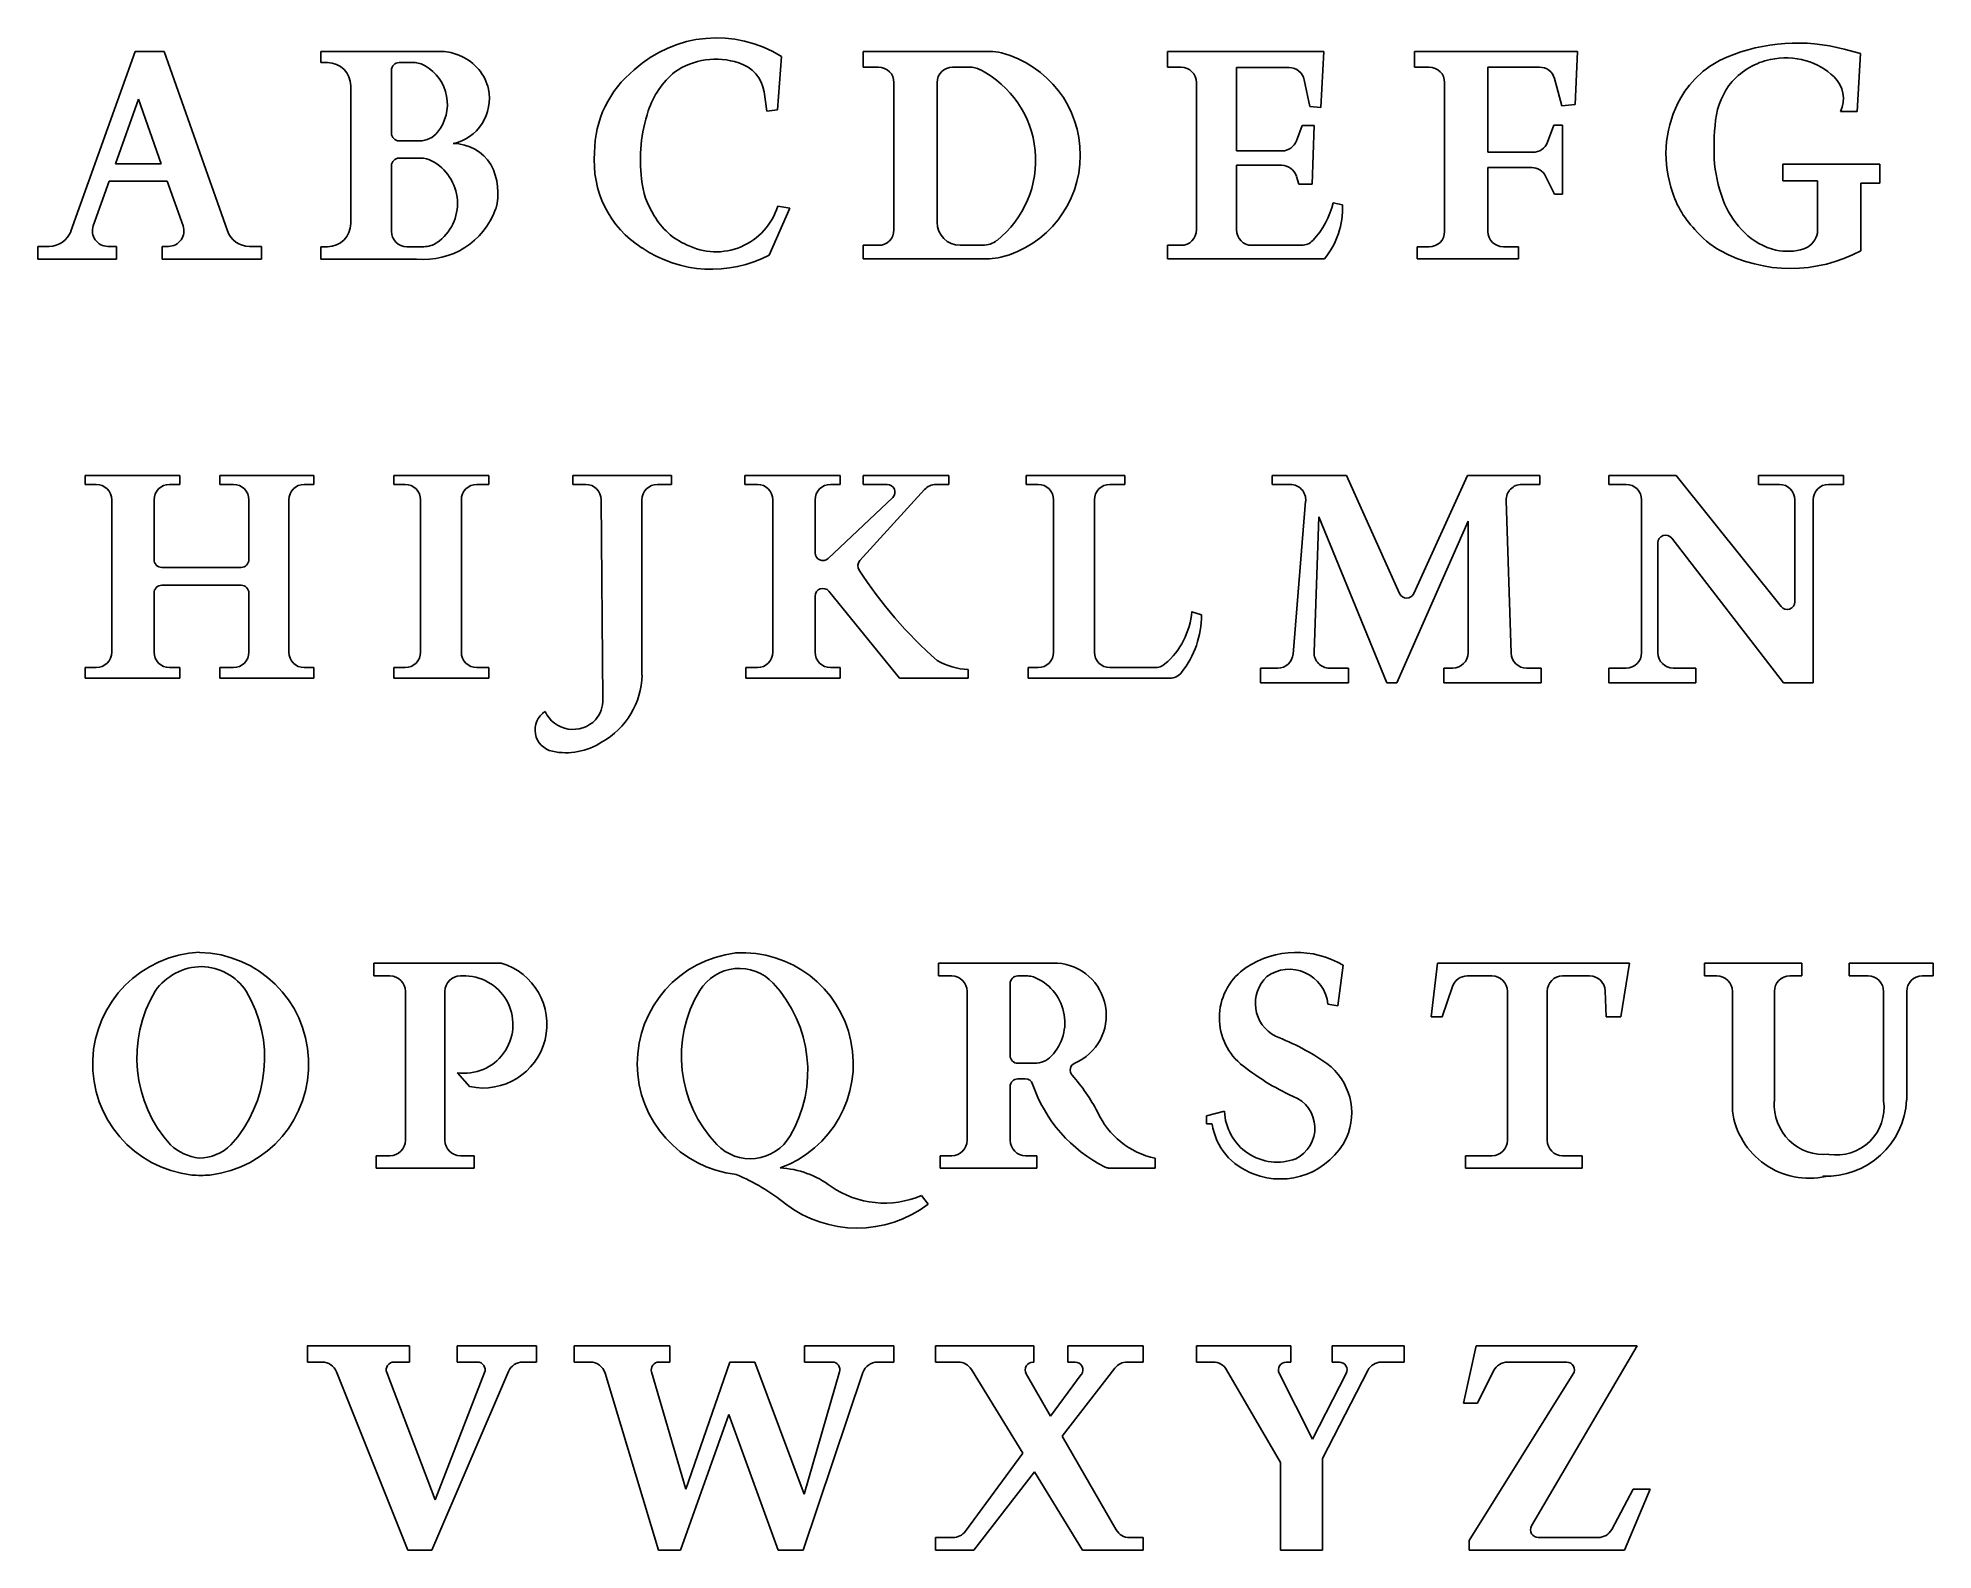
# Model space of a CAD drawing. Header units: millimetres. Extents: x -279 to -34, y 799 to 994.
import ezdxf

# ---------------------------------------------------------------- set-up
doc = ezdxf.new("R2010")
doc.units = ezdxf.units.MM

msp = doc.modelspace()

# ---------------------------------------------------------------- linework, layer by layer
at = {"color": 1}
for p, q in [((-266.82, 992.6), (-275.11, 969.35)), ((-266.82, 992.6), (-263.06, 992.6)), ((-263.06, 992.6), (-254.85, 969.36)), ((-242.78, 992.6), (-242.78, 991.16)), ((-242.78, 992.6), (-227.28, 992.6)), ((-242.78, 991.16), (-241.89, 991.16)), ((-232.63, 991.16), (-230.77, 991.16)), ((-183.65, 985.04), (-183.13, 991.93)), ((-172.56, 990.57), (-172.56, 992.6)), ((-172.56, 992.6), (-156.18, 992.6)), ((-133.17, 992.6), (-133.17, 990.57)), ((-133.17, 992.6), (-112.92, 992.6)), ((-112.92, 992.6), (-113.32, 985.34)), ((-101.18, 992.6), (-80.1, 992.6)), ((-101.18, 992.6), (-101.18, 990.57)), ((-80.1, 992.6), (-80.39, 985.74)), ((-43.49, 992.34), (-43.91, 984.83)), ((-233.63, 982.02), (-233.63, 990.16)), ((-170.58, 990.57), (-172.56, 990.57)), ((-158.8, 990.57), (-161, 990.57)), ((-131.42, 990.57), (-133.17, 990.57)), ((-124.24, 990.52), (-117.43, 990.52)), ((-124.24, 990.52), (-124.24, 979.73)), ((-114.76, 985.46), (-115.47, 988.92)), ((-99.3, 990.57), (-101.18, 990.57)), ((-91.69, 990.57), (-85.01, 990.57)), ((-91.69, 990.57), (-91.69, 979.54)), ((-82.12, 985.57), (-83.08, 989.09)), ((-266.39, 986.41), (-269.36, 978.06)), ((-266.39, 986.41), (-263.44, 978.06)), ((-238.89, 988.16), (-238.89, 970.32)), ((-168.58, 988.57), (-168.58, 969.5)), ((-163, 988.57), (-163, 970.5)), ((-129.42, 988.57), (-129.42, 969.5)), ((-97.3, 988.57), (-97.3, 969.3)), ((-185.02, 984.87), (-183.65, 985.04)), ((-113.32, 985.34), (-114.76, 985.46)), ((-80.39, 985.74), (-82.12, 985.57)), ((-43.91, 984.83), (-46.08, 984.83)), ((-116.48, 981.04), (-115.75, 983.03)), ((-115.75, 983.03), (-114.21, 983.03)), ((-114.21, 983.03), (-114.43, 975.43)), ((-83.15, 983.07), (-83.99, 980.84)), ((-82.03, 983.07), (-83.15, 983.07)), ((-82.03, 983.07), (-82.03, 974.11)), ((-230, 981.02), (-232.63, 981.02)), ((-124.24, 979.73), (-118.36, 979.73)), ((-91.69, 979.54), (-85.87, 979.54)), ((-269.36, 978.06), (-263.44, 978.06)), ((-233.63, 969.32), (-233.63, 977.79)), ((-229.82, 978.79), (-232.63, 978.79)), ((-124.24, 977.86), (-124.24, 969.5)), ((-124.24, 977.86), (-118.41, 977.86)), ((-116.19, 975.43), (-116.49, 976.43)), ((-91.69, 977.56), (-91.69, 969.3)), ((-91.69, 977.56), (-86.03, 977.56)), ((-83.07, 974.11), (-84.24, 976.45)), ((-53.51, 978.02), (-53.51, 975.85)), ((-40.96, 978.02), (-53.51, 978.02)), ((-40.96, 975.54), (-40.96, 978.02)), ((-270.17, 975.79), (-272.23, 970.03)), ((-270.17, 975.79), (-262.64, 975.79)), ((-262.64, 975.79), (-260.6, 970.03)), ((-114.43, 975.43), (-116.19, 975.43)), ((-82.03, 974.11), (-83.07, 974.11)), ((-53.51, 975.85), (-49.02, 975.85)), ((-43.44, 975.54), (-40.96, 975.54)), ((-43.44, 966.8), (-43.44, 975.54)), ((-182.06, 972.32), (-184.72, 966.24)), ((-183.63, 972.55), (-182.06, 972.32)), ((-111.72, 973.02), (-110.53, 972.74)), ((-277.93, 967.36), (-279.39, 967.36)), ((-279.39, 965.72), (-279.39, 967.36)), ((-269.22, 967.36), (-270.34, 967.36)), ((-269.22, 965.72), (-269.22, 967.36)), ((-263.31, 965.72), (-263.31, 967.36)), ((-262.49, 967.36), (-263.31, 967.36)), ((-250.44, 967.36), (-252.02, 967.36)), ((-250.44, 965.72), (-250.44, 967.36)), ((-242.78, 967.32), (-242.78, 965.72)), ((-242.78, 967.32), (-241.89, 967.32)), ((-229.45, 967.32), (-231.63, 967.32)), ((-170.58, 967.5), (-172.56, 967.5)), ((-172.56, 965.77), (-172.56, 967.5)), ((-157.11, 967.5), (-160, 967.5)), ((-133.17, 967.5), (-133.17, 965.77)), ((-133.17, 967.5), (-131.42, 967.5)), ((-122.24, 967.5), (-115.83, 967.5)), ((-100.84, 967.3), (-100.84, 965.77)), ((-99.3, 967.3), (-100.84, 967.3)), ((-87.73, 967.3), (-89.69, 967.3)), ((-87.73, 965.77), (-87.73, 967.3)), ((-279.39, 965.72), (-269.22, 965.72)), ((-263.31, 965.72), (-250.44, 965.72)), ((-242.78, 965.72), (-230.37, 965.72)), ((-172.56, 965.77), (-156.23, 965.77)), ((-133.17, 965.77), (-112.83, 965.77)), ((-100.84, 965.77), (-87.73, 965.77)), ((-273.26, 936.54), (-273.26, 937.71)), ((-261.01, 937.71), (-273.26, 937.71)), ((-261.01, 936.54), (-261.01, 937.71)), ((-243.66, 937.71), (-255.84, 937.71)), ((-255.84, 936.54), (-255.84, 937.71)), ((-243.66, 937.71), (-243.66, 936.54)), ((-233.31, 937.71), (-233.31, 936.54)), ((-221.03, 937.71), (-233.31, 937.71)), ((-221.03, 937.71), (-221.03, 936.54)), ((-210.14, 937.71), (-210.14, 936.54)), ((-197.37, 937.71), (-210.14, 937.71)), ((-197.37, 937.71), (-197.37, 936.54)), ((-175.55, 937.71), (-187.87, 937.71)), ((-187.87, 937.71), (-187.87, 936.54)), ((-175.55, 937.71), (-175.55, 936.54)), ((-172.55, 937.71), (-172.55, 936.54)), ((-161.5, 937.71), (-172.55, 937.71)), ((-161.5, 937.71), (-161.5, 936.54)), ((-151.47, 937.71), (-138.7, 937.71)), ((-151.47, 937.71), (-151.47, 936.54)), ((-138.7, 937.71), (-138.7, 936.54)), ((-119.63, 937.71), (-119.63, 936.54)), ((-119.63, 937.71), (-110.02, 937.71)), ((-110.02, 937.71), (-103.13, 922.41)), ((-101.3, 922.4), (-94.34, 937.71)), ((-94.34, 937.71), (-84.97, 937.71)), ((-84.97, 937.71), (-84.97, 936.54)), ((-76.03, 937.71), (-76.03, 936.54)), ((-76.03, 937.71), (-67.33, 937.71)), ((-53.75, 920.72), (-67.33, 937.71)), ((-56.69, 937.71), (-56.69, 936.54)), ((-56.69, 937.71), (-45.65, 937.71)), ((-45.65, 937.71), (-45.65, 936.54)), ((-271.84, 936.54), (-273.26, 936.54)), ((-261.01, 936.54), (-262.36, 936.54)), ((-254.08, 936.54), (-255.84, 936.54)), ((-243.66, 936.54), (-244.91, 936.54)), ((-231.86, 936.54), (-233.31, 936.54)), ((-221.03, 936.54), (-222.58, 936.54)), ((-208.48, 936.54), (-210.14, 936.54)), ((-197.37, 936.54), (-199.2, 936.54)), ((-186.26, 936.54), (-187.87, 936.54)), ((-168.72, 934.86), (-177.1, 926.96)), ((-175.55, 936.54), (-176.79, 936.54)), ((-164.62, 935.88), (-172.99, 926.67)), ((-169.45, 936.54), (-172.55, 936.54)), ((-161.5, 936.54), (-163.14, 936.54)), ((-151.47, 936.54), (-149.92, 936.54)), ((-140.64, 936.54), (-138.7, 936.54)), ((-119.63, 936.54), (-117.28, 936.54)), ((-87.32, 936.54), (-84.97, 936.54)), ((-76.03, 936.54), (-73.81, 936.54)), ((-56.69, 936.54), (-53.97, 936.54)), ((-47.6, 936.54), (-45.65, 936.54)), ((-269.84, 934.54), (-269.84, 914.82)), ((-264.36, 934.54), (-264.36, 926.8)), ((-252.08, 934.54), (-252.08, 926.8)), ((-246.91, 934.54), (-246.91, 914.82)), ((-229.86, 934.54), (-229.86, 914.82)), ((-224.58, 934.54), (-224.58, 914.82)), ((-206.48, 934.54), (-206.28, 908.74)), ((-201.2, 934.54), (-201.2, 911.86)), ((-184.26, 934.54), (-184.26, 914.82)), ((-178.79, 934.54), (-178.79, 927.69)), ((-147.92, 934.54), (-147.92, 914.82)), ((-142.64, 934.54), (-142.64, 914.82)), ((-115.29, 934.38), (-116.91, 914.58)), ((-114.2, 914.82), (-113.6, 932.36)), ((-113.6, 932.36), (-104.78, 910.86)), ((-88.69, 914.68), (-89.32, 934.48)), ((-71.81, 934.54), (-71.81, 914.75)), ((-51.97, 934.54), (-51.97, 921.34)), ((-49.6, 910.86), (-49.6, 934.54)), ((-103.48, 910.86), (-94.26, 931.78)), ((-94.26, 931.78), (-94.26, 914.75)), ((-69.7, 928.97), (-69.7, 914.75)), ((-67.9, 929.58), (-53.42, 910.86)), ((-253.08, 925.8), (-263.36, 925.8)), ((-264.36, 922.48), (-264.36, 914.82)), ((-263.36, 923.48), (-253.08, 923.48)), ((-252.08, 922.48), (-252.08, 914.82)), ((-177.01, 922.71), (-167.87, 911.44)), ((-178.79, 922.08), (-178.79, 914.82)), ((-130.03, 920.06), (-128.78, 919.65)), ((-273.26, 911.44), (-273.26, 912.82)), ((-271.84, 912.82), (-273.26, 912.82)), ((-261.01, 912.82), (-262.36, 912.82)), ((-261.01, 912.82), (-261.01, 911.44)), ((-255.84, 912.82), (-255.84, 911.44)), ((-254.08, 912.82), (-255.84, 912.82)), ((-243.66, 912.82), (-244.91, 912.82)), ((-243.66, 911.44), (-243.66, 912.82)), ((-231.86, 912.82), (-233.31, 912.82)), ((-233.31, 912.82), (-233.31, 911.44)), ((-221.03, 912.82), (-222.58, 912.82)), ((-221.03, 912.82), (-221.03, 911.44)), ((-187.75, 912.82), (-187.75, 911.44)), ((-186.26, 912.82), (-187.75, 912.82)), ((-175.55, 912.82), (-176.79, 912.82)), ((-175.55, 912.82), (-175.55, 911.44)), ((-151.19, 912.82), (-151.19, 911.44)), ((-151.19, 912.82), (-149.92, 912.82)), ((-140.64, 912.82), (-134.8, 912.82)), ((-121.15, 912.75), (-118.91, 912.75)), ((-121.15, 912.75), (-121.15, 910.86)), ((-112.2, 912.75), (-109.74, 912.75)), ((-109.74, 912.75), (-109.74, 910.86)), ((-97.41, 912.75), (-96.26, 912.75)), ((-97.41, 910.86), (-97.41, 912.75)), ((-86.69, 912.75), (-84.82, 912.75)), ((-84.82, 912.75), (-84.82, 910.86)), ((-76.03, 912.75), (-76.03, 910.86)), ((-76.03, 912.75), (-73.81, 912.75)), ((-67.7, 912.75), (-64.8, 912.75)), ((-64.8, 912.75), (-64.8, 910.86)), ((-261.01, 911.44), (-273.26, 911.44)), ((-243.66, 911.44), (-255.84, 911.44)), ((-221.03, 911.44), (-233.31, 911.44)), ((-175.55, 911.44), (-187.75, 911.44)), ((-167.87, 911.44), (-158.97, 911.44)), ((-158.97, 912.57), (-158.97, 911.44)), ((-151.19, 911.44), (-132.92, 911.44)), ((-109.74, 910.86), (-121.15, 910.86)), ((-103.48, 910.86), (-104.78, 910.86)), ((-84.82, 910.86), (-97.41, 910.86)), ((-64.8, 910.86), (-76.03, 910.86)), ((-49.6, 910.86), (-53.42, 910.86)), ((-235.93, 874.56), (-235.93, 872.9)), ((-219.44, 874.56), (-235.93, 874.56)), ((-162.82, 874.56), (-162.82, 872.9)), ((-147.41, 874.56), (-162.82, 874.56)), ((-110.43, 874.29), (-111.12, 869.01)), ((-98.22, 874.56), (-99.03, 867.6)), ((-73.37, 874.56), (-98.22, 874.56)), ((-73.37, 874.56), (-74.48, 867.6)), ((-63.68, 874.56), (-63.68, 872.9)), ((-51.07, 874.56), (-63.68, 874.56)), ((-51.07, 874.56), (-51.07, 872.9)), ((-34.07, 874.56), (-44.94, 874.56)), ((-44.94, 874.56), (-44.94, 872.9)), ((-34.07, 874.56), (-34.07, 872.9)), ((-233.83, 872.9), (-235.93, 872.9)), ((-231.83, 870.9), (-231.83, 851.62)), ((-226.7, 870.9), (-226.7, 851.62)), ((-224.7, 872.9), (-223.99, 872.9)), ((-161.11, 872.9), (-162.82, 872.9)), ((-159.11, 870.9), (-159.11, 851.62)), ((-153.54, 871.9), (-153.54, 862.59)), ((-152.54, 872.9), (-151.24, 872.9)), ((-97.63, 867.6), (-96.29, 871.54)), ((-94.39, 872.9), (-91.18, 872.9)), ((-89.18, 870.9), (-89.18, 851.62)), ((-84.03, 870.9), (-84.03, 851.62)), ((-82.03, 872.9), (-78.53, 872.9)), ((-76.41, 867.6), (-76.54, 870.97)), ((-63.68, 872.9), (-62.06, 872.9)), ((-60.06, 870.9), (-60.06, 855.39)), ((-54.62, 870.9), (-54.62, 856.65)), ((-52.62, 872.9), (-51.07, 872.9)), ((-44.94, 872.9), (-42.48, 872.9)), ((-40.48, 870.9), (-40.48, 856.72)), ((-37.49, 870.9), (-37.49, 856.85)), ((-35.49, 872.9), (-34.07, 872.9)), ((-111.12, 869.01), (-112.42, 869.25)), ((-97.63, 867.6), (-99.03, 867.6)), ((-74.48, 867.6), (-76.41, 867.6)), ((-152.54, 861.59), (-150.38, 861.59)), ((-223.47, 858.56), (-225.1, 860.37)), ((-152.54, 859.57), (-151.58, 859.57)), ((-153.54, 858.57), (-153.54, 851.62)), ((-125.8, 855.39), (-128.11, 854.8)), ((-128.11, 854.8), (-128.11, 853.73)), ((-128.11, 853.73), (-127.4, 853.73)), ((-235.6, 849.62), (-235.6, 848.03)), ((-233.83, 849.62), (-235.6, 849.62)), ((-222.9, 849.62), (-224.7, 849.62)), ((-222.9, 849.62), (-222.9, 848.03)), ((-195.48, 849.62), (-195.52, 849.62)), ((-162.58, 848.03), (-162.58, 849.62)), ((-161.11, 849.62), (-162.58, 849.62)), ((-150.09, 849.62), (-151.54, 849.62)), ((-150.09, 849.62), (-150.09, 848.03)), ((-134.77, 849.29), (-134.77, 848.03)), ((-94.58, 849.62), (-94.58, 848.03)), ((-91.18, 849.62), (-94.58, 849.62)), ((-79.5, 849.62), (-82.03, 849.62)), ((-79.5, 849.62), (-79.5, 848.03)), ((-235.6, 848.03), (-222.9, 848.03)), ((-192.46, 848.03), (-192.42, 848.03)), ((-162.58, 848.03), (-150.09, 848.03)), ((-140.79, 848.03), (-134.77, 848.03)), ((-94.58, 848.03), (-79.5, 848.03)), ((-165.02, 844.46), (-164.15, 843.35)), ((-244.53, 824.99), (-231.31, 824.99)), ((-244.51, 824.99), (-244.51, 822.9)), ((-231.31, 824.99), (-231.31, 822.9)), ((-225.12, 824.99), (-225.12, 822.9)), ((-225.12, 824.99), (-214.86, 824.99)), ((-214.86, 824.99), (-214.86, 822.9)), ((-209.98, 824.99), (-209.98, 822.9)), ((-209.98, 824.99), (-197.6, 824.99)), ((-197.6, 824.99), (-197.6, 822.9)), ((-180.17, 824.99), (-180.17, 822.9)), ((-180.17, 824.99), (-168.6, 824.99)), ((-168.6, 824.99), (-168.6, 822.9)), ((-163.19, 824.99), (-163.19, 822.9)), ((-163.19, 824.99), (-150.48, 824.99)), ((-150.48, 824.99), (-150.48, 822.9)), ((-146.08, 824.99), (-146.08, 822.9)), ((-146.08, 824.99), (-136.31, 824.99)), ((-136.31, 824.99), (-136.31, 822.9)), ((-129.44, 824.99), (-129.44, 822.9)), ((-129.44, 824.99), (-117.22, 824.99)), ((-117.22, 824.99), (-117.22, 822.9)), ((-111.85, 824.99), (-111.85, 822.9)), ((-111.85, 824.99), (-102.56, 824.99)), ((-102.56, 824.99), (-102.56, 822.9)), ((-93.23, 824.99), (-94.85, 817.57)), ((-93.23, 824.99), (-72.37, 824.99)), ((-72.37, 824.99), (-86.04, 801.69)), ((-244.51, 822.9), (-242.59, 822.9)), ((-233.3, 822.9), (-231.31, 822.9)), ((-225.12, 822.9), (-222.5, 822.9)), ((-216.64, 822.9), (-214.86, 822.9)), ((-209.98, 822.9), (-207.9, 822.9)), ((-199, 822.9), (-197.6, 822.9)), ((-189.84, 822.9), (-195.51, 806.45)), ((-189.84, 822.9), (-186.6, 822.9)), ((-180.21, 805.8), (-186.6, 822.9)), ((-180.17, 822.9), (-176.57, 822.9)), ((-170.71, 822.9), (-168.6, 822.9)), ((-163.19, 822.9), (-160.26, 822.9)), ((-158.55, 821.95), (-151.88, 811.09)), ((-150.6, 822.9), (-150.48, 822.9)), ((-139.98, 822.12), (-146.81, 813.32)), ((-146.08, 822.9), (-145.13, 822.9)), ((-138.4, 822.9), (-136.31, 822.9)), ((-129.44, 822.9), (-127.25, 822.9)), ((-125.52, 821.9), (-118.56, 809.9)), ((-117.82, 822.9), (-117.22, 822.9)), ((-111.85, 822.9), (-110.93, 822.9)), ((-105.48, 822.9), (-102.56, 822.9)), ((-89.16, 822.9), (-81.49, 822.9)), ((-240.73, 821.64), (-231.5, 798.56)), ((-227.97, 805.06), (-234.23, 821.54)), ((-228.38, 798.56), (-218.48, 821.69)), ((-221.57, 821.54), (-227.97, 805.06)), ((-205.98, 821.48), (-199.07, 798.56)), ((-195.51, 806.45), (-199.96, 821.62)), ((-180.35, 798.56), (-172.6, 821.54)), ((-175.61, 821.62), (-180.21, 805.8)), ((-151.46, 821.4), (-148.31, 815.92)), ((-144.33, 821.31), (-148.31, 815.92)), ((-114.41, 812.93), (-118.71, 821.45)), ((-110.04, 821.44), (-114.41, 812.93)), ((-107.26, 821.81), (-113.1, 810.41)), ((-80.65, 821.37), (-94.14, 799.79)), ((-93.03, 817.57), (-90.96, 821.78)), ((-94.85, 817.57), (-93.03, 817.57)), ((-196.2, 798.56), (-189.94, 816.1)), ((-189.94, 816.1), (-183.58, 798.56)), ((-146.81, 813.32), (-139.81, 801.18)), ((-151.88, 811.09), (-159.34, 800.99)), ((-118.56, 809.9), (-118.56, 798.56)), ((-113.1, 810.41), (-113.1, 798.56)), ((-150.4, 808.68), (-158.25, 798.56)), ((-150.4, 808.68), (-144.18, 798.56)), ((-72.91, 806.46), (-75.67, 801.24)), ((-74, 798.56), (-70.68, 806.46)), ((-70.68, 806.46), (-72.91, 806.46)), ((-160.95, 800.18), (-163.19, 800.18)), ((-163.19, 800.18), (-163.19, 798.56)), ((-136.31, 800.18), (-138.08, 800.18)), ((-136.31, 800.18), (-136.31, 798.56)), ((-94.14, 799.79), (-94.14, 798.56)), ((-77.44, 800.18), (-85.18, 800.18)), ((-228.38, 798.56), (-231.5, 798.56)), ((-196.2, 798.56), (-199.07, 798.56)), ((-180.35, 798.56), (-183.58, 798.56)), ((-158.25, 798.56), (-163.19, 798.56)), ((-136.31, 798.56), (-144.18, 798.56)), ((-113.1, 798.56), (-118.56, 798.56)), ((-74, 798.56), (-94.14, 798.56))]:
    msp.add_line(p, q, dxfattribs=at)
for points in [[(-43.49, 992.34), (-45.58, 992.9, 0.16629), (-60.79, 991.85, 0.165034), (-66.74, 986.58, 0.206983), (-68.01, 975.02, 0.128861), (-64.92, 969.55, 0.080922), (-61.64, 966.81, 0.25288), (-43.44, 966.8, 0.25288)], [(-185.02, 984.87), (-185.39, 987.36, 0.294625), (-188.68, 991.12, 0.237318), (-196.97, 989.94, 0.137373), (-200.38, 984.91, 0.111461), (-201.24, 976.09, 0.125478), (-199.61, 971.33, 0.161806), (-195.43, 967.57, 0.465274), (-183.63, 972.55, 0.767163)], [(-49.02, 975.85), (-49.02, 969.38, -0.158417), (-49.4, 968.21), (-49.79, 967.68, -0.126837), (-50.79, 967.05, -0.134361), (-54.41, 966.89, -0.140758), (-58.5, 969.14, -0.09184), (-61.07, 972.87, -0.068531), (-62.35, 978.01, -0.047402), (-62.22, 983.72, -0.150034), (-60.07, 988.72, -0.160189), (-55.14, 991.56, -0.119239), (-50.52, 991.4, -0.127445), (-46.9, 989.3, -0.329846), (-46.08, 984.83, 3.854471)]]:
    msp.add_lwpolyline(points, format="xyb", dxfattribs=at)
for centre, radius, start, end in [((-191.54, 978.57), 15.79, 57.8116, 132.4551), ((-241.89, 988.16), 3, 0, 90), ((-232.63, 990.16), 1, 90, 180), ((-230.77, 988.16), 3, 59.6525, 90), ((-227.28, 986.6), 6, 69.6158, 90), ((-228.74, 982.69), 10.18, 66.0114, 69.6158), ((-227.13, 986.3), 6.23, 13.3341, 66.0114), ((-156.18, 986.6), 6, 75.346, 90), ((-158.12, 979.19), 13.66, 284.3095, 75.346), ((-232.18, 985.76), 5.79, 321.4385, 59.6525), ((-193.61, 979.52), 13.72, 128.7511, 179.9615), ((-170.58, 988.57), 2, 0, 90), ((-161, 988.57), 2, 90, 180), ((-158.8, 987.57), 3, 62.9445, 90), ((-163.44, 978.49), 13.2, 308.3884, 62.9445), ((-131.42, 988.57), 2, 0, 90), ((-117.43, 988.52), 2, 11.6452, 90), ((-99.3, 988.57), 2, 0, 90), ((-85.01, 988.57), 2, 15.2006, 90), ((-226.89, 986.48), 5.94, 282.1041, 12.1266), ((-232.63, 982.02), 1, 180, 270), ((-230, 984.02), 3, 270, 321.4385), ((-225.65, 974.91), 5.76, 31.8323, 89.9013), ((-194.15, 978.35), 13.23, 174.8929, 237.8253), ((-118.36, 981.73), 2, 270, 339.8448), ((-85.87, 981.54), 2, 270, 339.4247), ((-232.63, 977.79), 1, 90, 180), ((-229.82, 975.79), 3, 62.6959, 90), ((-231.28, 972.94), 6.2, 304.9243, 62.6959), ((-227.58, 974.3), 7.74, 344.1628, 28.1226), ((-118.41, 975.86), 2, 16.7154, 90), ((-86.03, 975.56), 2, 26.5884, 90), ((-229.42, 975.53), 9.86, 264.462, 340.2095), ((-122.35, 975.62), 10.94, 316.8407, 346.2473), ((-121.01, 972.34), 10.49, 321.2238, 2.1777), ((-277.93, 970.36), 3, 270, 340.394), ((-270.34, 969.36), 2, 160.394, 270), ((-262.49, 969.36), 2, 270, 19.4635), ((-252.02, 970.36), 3, 199.4635, 270), ((-241.89, 970.32), 3, 270, 0), ((-231.63, 969.32), 2, 180, 270), ((-170.58, 969.5), 2, 270, 0), ((-160, 970.5), 3, 180, 270), ((-131.42, 969.5), 2, 270, 0), ((-122.24, 969.5), 2, 180, 270), ((-99.3, 969.3), 2, 270, 0), ((-89.69, 969.3), 2, 180, 270), ((-229.45, 970.32), 3, 270, 304.9243), ((-192.19, 980.48), 16.08, 235.9618, 297.6665), ((-157.11, 970.5), 3, 270, 308.3884), ((-115.83, 969.5), 2, 270, 316.8407), ((-156.23, 971.77), 6, 270, 284.3095), ((-271.84, 934.54), 2, 0, 90), ((-262.36, 934.54), 2, 90, 180), ((-254.08, 934.54), 2, 0, 90), ((-244.91, 934.54), 2, 90, 180), ((-231.86, 934.54), 2, 0, 90), ((-222.58, 934.54), 2, 90, 180), ((-208.48, 934.54), 2, 0, 90), ((-199.2, 934.54), 2, 90, 180), ((-186.26, 934.54), 2, 0, 90), ((-176.79, 934.54), 2, 90, 180), ((-169.45, 935.54), 1, 316.9106, 90), ((-163.14, 934.54), 2, 90, 137.73), ((-149.92, 934.54), 2, 0, 90), ((-140.64, 934.54), 2, 90, 180), ((-117.28, 934.54), 2, 355.3055, 90), ((-87.32, 934.54), 2, 90, 181.8099), ((-73.81, 934.54), 2, 0, 90), ((-53.97, 934.54), 2, 0, 90), ((-47.6, 934.54), 2, 90, 180), ((-68.7, 928.97), 1, 37.7277, 180), ((-177.79, 927.69), 1, 180, 313.2773), ((-263.36, 926.8), 1, 180, 270), ((-253.08, 926.8), 1, 270, 0), ((-172.25, 926), 1, 137.73, 212.7728), ((-126.63, 955.37), 55.26, 212.7728, 228.8606), ((-263.36, 922.48), 1, 90, 180), ((-253.08, 922.48), 1, 360, 90), ((-177.79, 922.08), 1, 39.0398, 180), ((-102.21, 922.82), 1, 204.2496, 335.534), ((-139.9, 920.86), 9.9, 310.2206, 355.3983), ((-52.97, 921.34), 1, 218.6319, 0), ((-140.69, 919.59), 11.91, 321.6543, 0.2793), ((-271.84, 914.82), 2, 270, 0), ((-262.36, 914.82), 2, 180, 270), ((-254.08, 914.82), 2, 270, 0), ((-244.91, 914.82), 2, 180, 270), ((-231.86, 914.82), 2, 270, 0), ((-222.58, 914.82), 2, 180, 270), ((-186.26, 914.82), 2, 270, 0), ((-176.79, 914.82), 2, 180, 270), ((-158.48, 921.63), 9.08, 240.2567, 266.9411), ((-149.92, 914.82), 2, 270, 0), ((-140.64, 914.82), 2, 180, 270), ((-134.8, 914.82), 2, 270, 310.2206), ((-118.91, 914.75), 2, 270, 355.3055), ((-112.2, 914.75), 2, 178.0327, 270), ((-96.26, 914.75), 2, 270, 0), ((-86.69, 914.75), 2, 181.8099, 270), ((-73.81, 914.75), 2, 270, 0), ((-67.7, 914.75), 2, 180, 270), ((-211.34, 912.05), 10.15, 299.0004, 358.9501), ((-132.92, 913.44), 2, 270, 321.6543), ((-209.96, 908.54), 3.69, 317.957, 3.1451), ((-212.2, 904.76), 2.84, 123.1953, 257.9885), ((-210.12, 908.82), 4, 204.7996, 316.5639), ((-211.03, 910.17), 8.37, 257.8707, 303.3762), ((-257.83, 861.5), 14.47, 92.4736, 263.5037), ((-258.79, 861.49), 14.46, 276.4896, 88.6688), ((-187.38, 861.54), 14.43, 96.7305, 263.6287), ((-188.21, 861.54), 14.36, 289.8741, 93.4674), ((-116.48, 864.03), 11.91, 59.4996, 123.1195), ((-258.1, 866.66), 7.46, 90.7554, 144.9087), ((-258.43, 866.85), 7.27, 34.2752, 88.164), ((-221.75, 866.64), 8.25, 257.9618, 73.7093), ((-188.61, 867.87), 6, 42.8405, 148.309), ((-147.86, 867.81), 6.76, 293.4825, 86.186), ((-118.61, 867.48), 7.85, 123.8355, 229.1073), ((-117.4, 868.75), 5.01, 5.6887, 125.8063), ((-249.76, 862.32), 16.83, 149.1625, 222.1938), ((-266.87, 862.32), 16.82, 317.8, 30.8383), ((-233.83, 870.9), 2, 0, 90), ((-224.7, 870.9), 2, 90, 180), ((-224.2, 866.6), 6.3, 261.7646, 88.1207), ((-179.64, 862.48), 16.46, 148.7454, 223.841), ((-196.36, 860.6), 16.62, 329.6481, 43.0645), ((-161.11, 870.9), 2, 360, 90), ((-152.54, 871.9), 1, 90, 180), ((-151.24, 870.9), 2, 69.308, 90), ((-152.76, 866.87), 6.3, 316.1758, 69.308), ((-117.02, 869.36), 4.78, 133.7441, 242.8565), ((-94.39, 870.9), 2, 90, 161.1661), ((-91.18, 870.9), 2, 0, 90), ((-82.03, 870.9), 2, 90, 180), ((-78.53, 870.9), 2, 2.1908, 90), ((-62.06, 870.9), 2, 0, 90), ((-52.62, 870.9), 2, 90, 180), ((-42.48, 870.9), 2, 0, 90), ((-35.49, 870.9), 2, 90, 180), ((-131.32, 834.23), 33.17, 55.4993, 68.5779), ((-152.54, 862.59), 1, 180, 270), ((-150.38, 864.59), 3, 270, 316.1758), ((-144.77, 860.7), 1, 113.4825, 221.5868), ((-103.59, 886.39), 32, 230.9458, 245.376), ((-117.32, 855.16), 7.99, 336.2203, 53.1611), ((-152.54, 858.57), 1, 90, 180), ((-151.58, 858.57), 1, 18.788, 90), ((-132.87, 864.93), 18.76, 198.788, 243.5153), ((-163.45, 844.12), 23.98, 27.799, 41.5868), ((-118.52, 853.19), 4.42, 296.2591, 68.7759), ((-48.21, 856.21), 6.43, 176.0681, 275.6551), ((-47.95, 857.42), 10.47, 267.8305, 356.896), ((-46.58, 855.88), 6.16, 260.7186, 7.7547), ((-132.55, 859.69), 10.63, 204.3784, 257.9697), ((-119.37, 854.95), 8.12, 188.6657, 250.5834), ((-121.22, 853.42), 6.19, 164.8476, 164.8847), ((-118.97, 855.62), 6.83, 181.9489, 290.6139), ((-50.11, 856.75), 10.04, 187.7616, 282.4537), ((-233.83, 851.62), 2, 270, 360), ((-224.7, 851.62), 2, 180, 270), ((-187.19, 855.23), 6, 223.841, 329.6481), ((-161.11, 851.62), 2, 270, 360), ((-151.54, 851.62), 2, 180, 270), ((-118.54, 856.1), 9.49, 248.1426, 334.0165), ((-91.18, 851.62), 2, 270, 360), ((-82.03, 851.62), 2, 180, 270), ((-257.74, 855.82), 6.56, 226.9662, 263.1272), ((-258.68, 855.47), 6.17, 271.3879, 313.8436), ((-258.31, 859.3), 12.23, 264.5788, 275.4212), ((-199.17, 822.95), 26.29, 51.0291, 67.223), ((-183.88, 836.21), 11.84, 52.8139, 87.2908), ((-140.79, 849.03), 1, 243.5153, 270), ((-169.8, 855.76), 12.27, 235.6161, 292.9092), ((-173.36, 855.48), 15.23, 232.5085, 307.2232), ((-242.59, 820.9), 2, 21.8074, 90), ((-233.3, 821.9), 1, 90, 200.8262), ((-222.5, 821.9), 1, 338.776, 90), ((-216.64, 820.9), 2, 90, 156.8382), ((-207.9, 820.9), 2, 16.7787, 90), ((-199, 821.9), 1, 90, 196.3716), ((-176.57, 821.9), 1, 343.8011, 90), ((-170.71, 820.9), 2, 90, 161.3822), ((-160.26, 820.9), 2, 31.5702, 90), ((-150.6, 821.9), 1, 90, 209.952), ((-145.13, 821.9), 1, 323.538, 90), ((-138.4, 820.9), 2, 90, 142.2123), ((-127.25, 820.9), 2, 30.1267, 90), ((-117.82, 821.9), 1, 90, 206.8064), ((-110.93, 821.9), 1, 332.7951, 90), ((-105.48, 820.9), 2, 90, 152.8966), ((-89.16, 820.9), 2, 90, 153.7654), ((-81.49, 821.9), 1, 327.9683, 90), ((-160.95, 802.18), 2, 270, 323.538), ((-138.08, 802.18), 2, 209.952, 270), ((-85.18, 801.18), 1, 149.6069, 270), ((-77.44, 802.18), 2, 270, 332.0786)]:
    msp.add_arc(centre, radius, start, end, dxfattribs=at)

doc.saveas('drawing.dxf')
